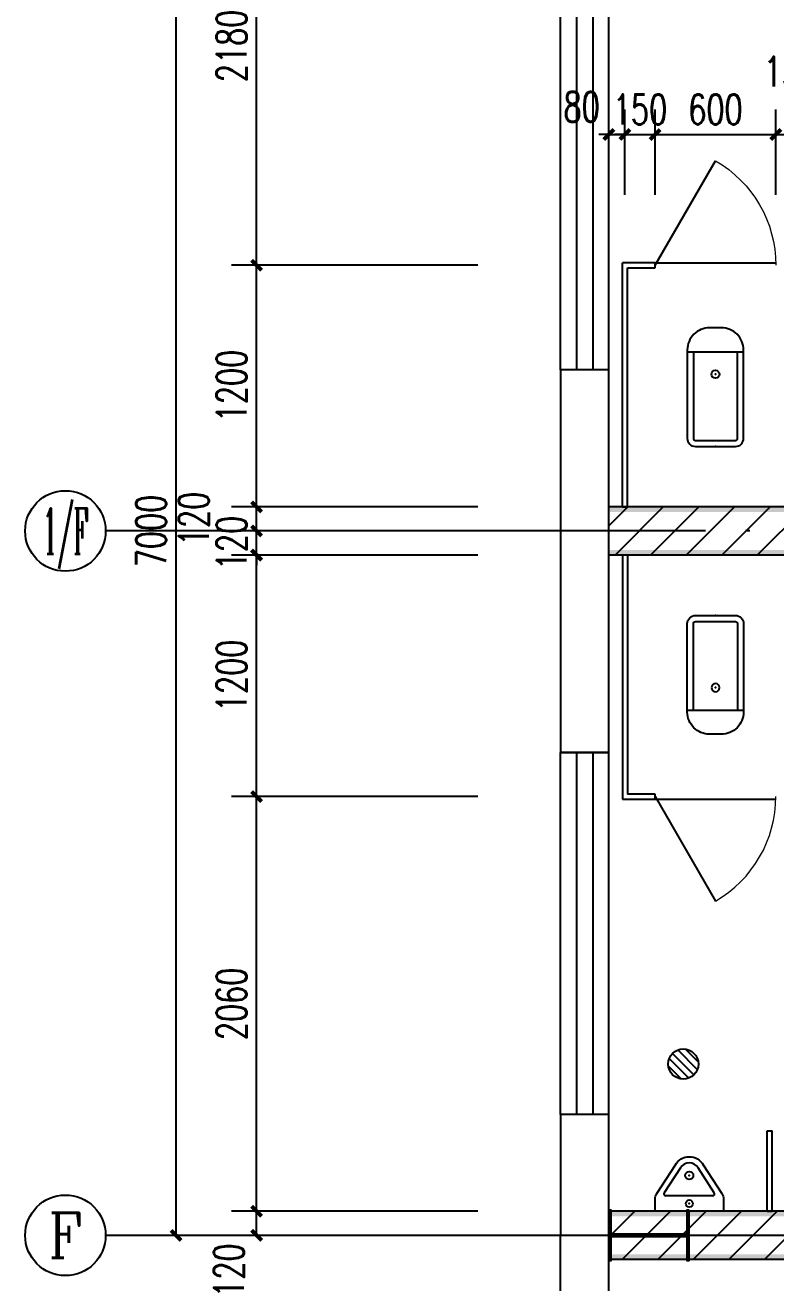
# Model space of a CAD drawing. Extents: x -16809 to 109341, y -15901 to 593582.
# Drawn here: x 61474 to 72664, y 63400 to 82148 of the extents above; entities that cross this region are included whole.
import ezdxf
from ezdxf.enums import TextEntityAlignment as Align

# ---------------------------------------------------------------- set-up
doc = ezdxf.new("R2010")
doc.units = 0
doc.header["$LTSCALE"] = 1000
doc.header["$MEASUREMENT"] = 0
doc.linetypes.add('DOTE', pattern=[2.42, 2, -0.2, 0.02, -0.2])
doc.layers.get('Defpoints').update_dxf_attribs({"color": 250})
for name, color, linetype in [('0 - 梁柱', 3, 'Continuous'), ('0-建筑立面', 255, 'Continuous'), ('AXIS', 171, 'Continuous'), ('AXIS_TEXT', 7, 'Continuous'), ('DOTE', 14, 'DOTE'), ('LATRINE', 6, 'Continuous'), ('LVTRY', 6, 'Continuous'), ('PUB_DIM', 171, 'Continuous'), ('PUB_HATCH', 8, 'Continuous'), ('PUB_WALL', 9, 'Continuous'), ('WALL', 9, 'Continuous'), ('WALL-PARAPET', 6, 'Continuous'), ('WINDOW', 140, 'Continuous')]:
    doc.layers.add(name, color=color, linetype=linetype)
doc.styles.add('_TCH_AXIS', font='COMPLEX', dxfattribs={"bigfont": 'GBCBIG'})
doc.styles.add('_TCH_DIM_T3', font='SIMPLEX', dxfattribs={"width": 0.705882, "bigfont": 'GBCBIG'})
doc.styles.add('COMPLEX', font='COMPLEX')
doc.dimstyles.new('_TCH_ARCH&&50', dxfattribs={"dimtxt": 148.75, "dimasz": 50, "dimexe": 125, "dimexo": 150, "dimgap": 50, "dimtad": 1, "dimdec": 0, "dimzin": 0, "dimdsep": 46, "dimtxsty": '_TCH_DIM_T3', "dimblk": 'ARCHTICK', "dimcen": 0.09, "dimclrt": 7, "dimazin": 2, "dimtfac": 1, "dimtdec": 0, "dimtix": 1, "dimtmove": 2, "dimatfit": 3, "dimfxl": 0, "dimtolj": 1, "dimtzin": 0, "dimarcsym": 0})
pattern_1 = [(45, (0, 89.76), (-88.3884, 88.3884), [])]

# ---------------------------------------------------------------- blocks, each defined once
blk = doc.blocks.new('A$C670E4FA6')
at = {"layer": '0 - 梁柱'}
h = blk.add_hatch(color=256, dxfattribs=at)
h.paths.add_polyline_path([(125, 0), (0, 0), (0, 12), (120, 12), (120, 200), (125, 200)])
h.paths.add_polyline_path([(250, 0), (125, 0), (125, 200), (130, 200), (130, 12), (250, 12)])
h.paths.add_polyline_path([(250, 388), (130, 388), (130, 200), (125, 200), (125, 400), (250, 400)])
h.paths.add_polyline_path([(125, 200), (120, 200), (120, 388), (0, 388), (0, 400), (125, 400)])
blk.add_lwpolyline([(0, 400), (0, 388), (120, 388), (120, 12), (0, 12), (0, 0), (250, 0), (250, 12), (130, 12), (130, 388), (250, 388), (250, 400)], close=True, dxfattribs=at)
blk = doc.blocks.new('_AXISO')
blk.add_circle((0, 0), 0.5)
at = {"layer": 'AXIS_TEXT', "style": 'COMPLEX', "width": 1.041667}
blk.add_attdef('A', text='', height=0.56, dxfattribs=at).set_placement((-0.25, -0.28), (0.25, -0.28), align=Align.FIT)
blk = doc.blocks.new('_ArchTick')
at = {"color": 0, "linetype": 'ByBlock', "const_width": 0.4}
blk.add_lwpolyline([(-0.5, -0.5), (0.5, 0.5)], dxfattribs=at)
blk = doc.blocks.new('*D364')
at = {"layer": 'AXIS', "color": 0, "lineweight": -2}
for p, q in [((2250, 9900), (625, 9900)), ((750, 2900), (750, 9900)), ((2250, 2900), (625, 2900))]:
    blk.add_line(p, q, dxfattribs=at)
at = {"layer": 'Defpoints', "color": 0}
for p in [(750, 9900), (2400, 9900), (2400, 2900)]:
    blk.add_point(p, dxfattribs=at)
at = {"layer": 'AXIS', "color": 0, "lineweight": -2, "xscale": 50, "yscale": 50, "zscale": 50}
for p, rotation in [((750, 9900), 90), ((750, 2900), 270)]:
    blk.add_blockref('_ArchTick', p, dxfattribs=dict(at, rotation=rotation))
at = {"layer": 'AXIS', "color": 7, "insert": (625.6, 6400), "char_height": 148.75, "attachment_point": 5, "rotation": 90, "style": '_TCH_DIM_T3'}
blk.add_mtext('\\A1;7000', dxfattribs=at)
blk = doc.blocks.new('*D365')
at = {"layer": 'AXIS', "color": 0, "lineweight": -2}
for p, q in [((2250, 3020), (1025, 3020)), ((1150, 2900), (1150, 3020)), ((2250, 2900), (1025, 2900))]:
    blk.add_line(p, q, dxfattribs=at)
at = {"layer": 'Defpoints', "color": 0}
for p in [(1150, 3020), (2400, 3020), (2400, 2900)]:
    blk.add_point(p, dxfattribs=at)
at = {"layer": 'AXIS', "color": 0, "lineweight": -2, "xscale": 50, "yscale": 50, "zscale": 50}
for p, rotation in [((1150, 3020), 90), ((1150, 2900), 270)]:
    blk.add_blockref('_ArchTick', p, dxfattribs=dict(at, rotation=rotation))
at = {"layer": 'AXIS', "color": 7, "insert": (1012.5, 2725), "char_height": 148.75, "attachment_point": 5, "rotation": 90, "style": '_TCH_DIM_T3'}
blk.add_mtext('\\A1;120', dxfattribs=at)
blk = doc.blocks.new('*D366')
at = {"layer": 'AXIS', "color": 0, "lineweight": -2}
for p, q in [((2250, 5080), (1025, 5080)), ((1150, 3020), (1150, 5080)), ((2250, 3020), (1025, 3020))]:
    blk.add_line(p, q, dxfattribs=at)
at = {"layer": 'Defpoints', "color": 0}
for p in [(1150, 5080), (2400, 5080), (2400, 3020)]:
    blk.add_point(p, dxfattribs=at)
at = {"layer": 'AXIS', "color": 0, "lineweight": -2, "xscale": 50, "yscale": 50, "zscale": 50}
for p, rotation in [((1150, 5080), 90), ((1150, 3020), 270)]:
    blk.add_blockref('_ArchTick', p, dxfattribs=dict(at, rotation=rotation))
at = {"layer": 'AXIS', "color": 7, "insert": (1025.6, 4050), "char_height": 148.75, "attachment_point": 5, "rotation": 90, "style": '_TCH_DIM_T3'}
blk.add_mtext('\\A1;2060', dxfattribs=at)
blk = doc.blocks.new('*D367')
at = {"layer": 'AXIS', "color": 0, "lineweight": -2}
for p, q in [((2250, 6280), (1025, 6280)), ((1150, 5080), (1150, 6280)), ((2250, 5080), (1025, 5080))]:
    blk.add_line(p, q, dxfattribs=at)
at = {"layer": 'Defpoints', "color": 0}
for p in [(1150, 6280), (2400, 6280), (2400, 5080)]:
    blk.add_point(p, dxfattribs=at)
at = {"layer": 'AXIS', "color": 0, "lineweight": -2, "xscale": 50, "yscale": 50, "zscale": 50}
for p, rotation in [((1150, 6280), 90), ((1150, 5080), 270)]:
    blk.add_blockref('_ArchTick', p, dxfattribs=dict(at, rotation=rotation))
at = {"layer": 'AXIS', "color": 7, "insert": (1025.6, 5680), "char_height": 148.75, "attachment_point": 5, "rotation": 90, "style": '_TCH_DIM_T3'}
blk.add_mtext('\\A1;1200', dxfattribs=at)
blk = doc.blocks.new('*D368')
at = {"layer": 'AXIS', "color": 0, "lineweight": -2}
for p, q in [((1150, 6400), (1150, 6450)), ((2250, 6400), (1025, 6400)), ((1150, 6280), (1150, 6400)), ((2250, 6280), (1025, 6280)), ((1150, 6280), (1150, 6230))]:
    blk.add_line(p, q, dxfattribs=at)
at = {"layer": 'Defpoints', "color": 0}
for p in [(1150, 6400), (2400, 6400), (2400, 6280)]:
    blk.add_point(p, dxfattribs=at)
at = {"layer": 'AXIS', "color": 0, "lineweight": -2, "xscale": 50, "yscale": 50, "zscale": 50}
for p, rotation in [((1150, 6400), 270), ((1150, 6280), 90)]:
    blk.add_blockref('_ArchTick', p, dxfattribs=dict(at, rotation=rotation))
at = {"layer": 'AXIS', "color": 7, "insert": (1025.6, 6340), "char_height": 148.75, "attachment_point": 5, "rotation": 90, "style": '_TCH_DIM_T3'}
blk.add_mtext('\\A1;120', dxfattribs=at)
blk = doc.blocks.new('*D369')
at = {"layer": 'AXIS', "color": 0, "lineweight": -2}
for p, q in [((2250, 6520), (1025, 6520)), ((1150, 6400), (1150, 6520)), ((2250, 6400), (1025, 6400))]:
    blk.add_line(p, q, dxfattribs=at)
at = {"layer": 'Defpoints', "color": 0}
for p in [(1150, 6520), (2400, 6520), (2400, 6400)]:
    blk.add_point(p, dxfattribs=at)
at = {"layer": 'AXIS', "color": 0, "lineweight": -2, "xscale": 50, "yscale": 50, "zscale": 50}
for p, rotation in [((1150, 6520), 90), ((1150, 6400), 270)]:
    blk.add_blockref('_ArchTick', p, dxfattribs=dict(at, rotation=rotation))
at = {"layer": 'AXIS', "color": 7, "insert": (837.5, 6460), "char_height": 148.75, "attachment_point": 5, "rotation": 90, "style": '_TCH_DIM_T3'}
blk.add_mtext('\\A1;120', dxfattribs=at)
blk = doc.blocks.new('*D370')
at = {"layer": 'AXIS', "color": 0, "lineweight": -2}
for p, q in [((2250, 7720), (1025, 7720)), ((1150, 6520), (1150, 7720)), ((2250, 6520), (1025, 6520))]:
    blk.add_line(p, q, dxfattribs=at)
at = {"layer": 'Defpoints', "color": 0}
for p in [(1150, 7720), (2400, 7720), (2400, 6520)]:
    blk.add_point(p, dxfattribs=at)
at = {"layer": 'AXIS', "color": 0, "lineweight": -2, "xscale": 50, "yscale": 50, "zscale": 50}
for p, rotation in [((1150, 7720), 90), ((1150, 6520), 270)]:
    blk.add_blockref('_ArchTick', p, dxfattribs=dict(at, rotation=rotation))
at = {"layer": 'AXIS', "color": 7, "insert": (1025.6, 7120), "char_height": 148.75, "attachment_point": 5, "rotation": 90, "style": '_TCH_DIM_T3'}
blk.add_mtext('\\A1;1200', dxfattribs=at)
blk = doc.blocks.new('*D371')
at = {"layer": 'AXIS', "color": 0, "lineweight": -2}
for p, q in [((2250, 9900), (1025, 9900)), ((1150, 7720), (1150, 9900)), ((2250, 7720), (1025, 7720))]:
    blk.add_line(p, q, dxfattribs=at)
at = {"layer": 'Defpoints', "color": 0}
for p in [(1150, 9900), (2400, 9900), (2400, 7720)]:
    blk.add_point(p, dxfattribs=at)
at = {"layer": 'AXIS', "color": 0, "lineweight": -2, "xscale": 50, "yscale": 50, "zscale": 50}
for p, rotation in [((1150, 9900), 90), ((1150, 7720), 270)]:
    blk.add_blockref('_ArchTick', p, dxfattribs=dict(at, rotation=rotation))
at = {"layer": 'AXIS', "color": 7, "insert": (1025.6, 8810), "char_height": 148.75, "attachment_point": 5, "rotation": 90, "style": '_TCH_DIM_T3'}
blk.add_mtext('\\A1;2180', dxfattribs=at)
blk = doc.blocks.new('$TCHSYS$WIN2D')
for p, q in [((-0.5, 0.5), (0.5, 0.5)), ((-0.5, 0.5), (-0.5, -0.5)), ((0.5, 0.5), (0.5, -0.5)), ((0.5, 0.1667), (-0.5, 0.1667)), ((0.5, -0.1667), (-0.5, -0.1667)), ((-0.5, -0.5), (0.5, -0.5))]:
    blk.add_line(p, q)
blk = doc.blocks.new('$TCHSYS$APDOOR2D')
blk.add_line((0.5, 0), (0, 0.866))
at = {"lineweight": 13}
blk.add_arc((0.5, 0), 1, 120, 180, dxfattribs=at)
blk = doc.blocks.new('$lvtry$00000200')
at = {"color": 0}
for p, q in [((-109.8, -40, 0), (-109.8, -469.7, 0)), ((99.8, -30, 0), (-99.8, -30, 0)), ((109.8, -469.7, 0), (109.8, -40, 0))]:
    blk.add_line(p, q, dxfattribs=at)
at = {"color": 0, "elevation": 0}
blk.add_lwpolyline([(99.8, 0), (-99.8, 0, 0.414214), (-139.8, -40), (-139.8, -479.7, 0.414214), (-29.8, -589.7), (29.8, -589.7, 0.414214), (139.8, -479.7), (139.8, -40, 0.414214)], format="xyb", close=True, dxfattribs=at)
blk.add_lwpolyline([(139.8, -469.7), (-139.8, -469.7)], dxfattribs=at)
at = {"color": 0}
blk.add_circle((0, -358.6, 0), 20, dxfattribs=at)
for centre, start, end in [((-99.8, -40, 0), 90, 180), ((99.8, -40, 0), 0, 90)]:
    blk.add_arc(centre, 10, start, end, dxfattribs=at)
for p in [(0, 0), (0, -358.6, 0)]:
    blk.add_point(p, dxfattribs=at)
blk = doc.blocks.new('$lvtry$00000219')
at = {"color": 0}
for p, q in [((-124.2, -91.5, 0), (-43.3, -215.6, 0)), ((-115.8, -76, 0), (115.8, -76, 0)), ((43.3, -215.6, 0), (124.2, -91.5, 0))]:
    blk.add_line(p, q, dxfattribs=at)
at = {"color": 0, "elevation": 0}
blk.add_lwpolyline([(69.3, -230.6, -0.57735), (-69.3, -230.6), (-161.9, -88.4, -0.145378), (-170, -61.1), (-170, 0), (170, 0), (170, -61.1, -0.145378), (161.9, -88.4)], format="xyb", close=True, dxfattribs=at)
at = {"color": 0}
for centre, radius in [((0, -38, 0), 17.7), ((0, -177, 0), 20)]:
    blk.add_circle(centre, radius, dxfattribs=at)
for centre, radius, start, end in [((-115.8, -86, 0), 10, 90, 213.0863), ((115.8, -86, 0), 10, 326.9137, 90), ((0, -190.6, 0), 50, 210, 330)]:
    blk.add_arc(centre, radius, start, end, dxfattribs=at)
for p in [(0, -38, 0), (0, -177, 0)]:
    blk.add_point(p, dxfattribs=at)
blk = doc.blocks.new('*D394')
at = {"layer": 'Defpoints', "color": 0}
for p in [(3880, 8370), (3730, 7920), (3880, 7920)]:
    blk.add_point(p, dxfattribs=at)
at = {"layer": 'PUB_DIM', "color": 0, "lineweight": -2}
for p, q in [((3730, 8070), (3730, 8495)), ((3880, 8070), (3880, 8495)), ((3730, 8370), (3880, 8370))]:
    blk.add_line(p, q, dxfattribs=at)
at = {"layer": 'PUB_DIM', "color": 0, "lineweight": -2, "xscale": 50, "yscale": 50, "zscale": 50, "rotation": 180}
blk.add_blockref('_ArchTick', (3730, 8370), dxfattribs=at)
at = {"layer": 'PUB_DIM', "color": 0, "lineweight": -2, "xscale": 50, "yscale": 50, "zscale": 50}
blk.add_blockref('_ArchTick', (3880, 8370), dxfattribs=at)
at = {"layer": 'PUB_DIM', "color": 7, "insert": (3805, 8682.5), "char_height": 148.75, "attachment_point": 5, "style": '_TCH_DIM_T3'}
blk.add_mtext('\\A1;150', dxfattribs=at)
blk = doc.blocks.new('*D395')
at = {"layer": 'Defpoints', "color": 0}
for p in [(3730, 8370), (3130, 7920), (3730, 7920)]:
    blk.add_point(p, dxfattribs=at)
at = {"layer": 'PUB_DIM', "color": 0, "lineweight": -2}
for p, q in [((3130, 8070), (3130, 8495)), ((3730, 8070), (3730, 8495)), ((3130, 8370), (3730, 8370))]:
    blk.add_line(p, q, dxfattribs=at)
at = {"layer": 'PUB_DIM', "color": 0, "lineweight": -2, "xscale": 50, "yscale": 50, "zscale": 50, "rotation": 180}
blk.add_blockref('_ArchTick', (3130, 8370), dxfattribs=at)
at = {"layer": 'PUB_DIM', "color": 0, "lineweight": -2, "xscale": 50, "yscale": 50, "zscale": 50}
blk.add_blockref('_ArchTick', (3730, 8370), dxfattribs=at)
at = {"layer": 'PUB_DIM', "color": 7, "insert": (3430, 8494.4), "char_height": 148.75, "attachment_point": 5, "style": '_TCH_DIM_T3'}
blk.add_mtext('\\A1;600', dxfattribs=at)
blk = doc.blocks.new('*D396')
at = {"layer": 'Defpoints', "color": 0}
for p in [(3130, 8370), (2980, 7920), (3130, 7920)]:
    blk.add_point(p, dxfattribs=at)
at = {"layer": 'PUB_DIM', "color": 0, "lineweight": -2}
for p, q in [((2980, 8070), (2980, 8495)), ((3130, 8070), (3130, 8495)), ((2980, 8370), (2930, 8370)), ((2980, 8370), (3130, 8370)), ((3130, 8370), (3180, 8370))]:
    blk.add_line(p, q, dxfattribs=at)
at = {"layer": 'PUB_DIM', "color": 0, "lineweight": -2, "xscale": 50, "yscale": 50, "zscale": 50}
blk.add_blockref('_ArchTick', (2980, 8370), dxfattribs=at)
at = {"layer": 'PUB_DIM', "color": 0, "lineweight": -2, "xscale": 50, "yscale": 50, "zscale": 50, "rotation": 180}
blk.add_blockref('_ArchTick', (3130, 8370), dxfattribs=at)
at = {"layer": 'PUB_DIM', "color": 7, "insert": (3055, 8494.4), "char_height": 148.75, "attachment_point": 5, "style": '_TCH_DIM_T3'}
blk.add_mtext('\\A1;150', dxfattribs=at)
blk = doc.blocks.new('*D397')
at = {"layer": 'Defpoints', "color": 0}
for p in [(2980, 8370), (2900, 7920), (2980, 7920)]:
    blk.add_point(p, dxfattribs=at)
at = {"layer": 'PUB_DIM', "color": 0, "lineweight": -2}
for p, q in [((2900, 8070), (2900, 8495)), ((2980, 8070), (2980, 8495)), ((2900, 8370), (2850, 8370)), ((2900, 8370), (2980, 8370)), ((2980, 8370), (3030, 8370))]:
    blk.add_line(p, q, dxfattribs=at)
at = {"layer": 'PUB_DIM', "color": 0, "lineweight": -2, "xscale": 50, "yscale": 50, "zscale": 50}
blk.add_blockref('_ArchTick', (2900, 8370), dxfattribs=at)
at = {"layer": 'PUB_DIM', "color": 0, "lineweight": -2, "xscale": 50, "yscale": 50, "zscale": 50, "rotation": 180}
blk.add_blockref('_ArchTick', (2980, 8370), dxfattribs=at)
at = {"layer": 'PUB_DIM', "color": 7, "insert": (2765, 8507.5), "char_height": 148.75, "attachment_point": 5, "style": '_TCH_DIM_T3'}
blk.add_mtext('\\A1;80', dxfattribs=at)
blk = doc.blocks.new('$lvtry$00000013')
at = {"color": 0}
for p, q in [((-74.2, 10.6), (-10.6, 74.2)), ((-69.8, -27.4), (27.4, 69.8)), ((-53, -53), (53, 53)), ((-27.4, -69.8), (69.8, 27.4)), ((10.6, -74.2), (74.2, -10.6))]:
    blk.add_line(p, q, dxfattribs=at)
blk.add_circle((0, 0), 75)
blk = doc.blocks.new('A$C026953A9')
at = {"layer": 'PUB_HATCH'}
h = blk.add_hatch(dxfattribs=at)
h.set_pattern_fill('普通砖', color=256, scale=50, style=0)
h.set_pattern_definition(pattern_1)
h.paths.add_polyline_path([(5760, 6400), (5705, 6495), (5680, 6520), (2900, 6520), (2900, 6280), (5680, 6280), (5705, 6305)])
h = blk.add_hatch(dxfattribs=at)
h.set_pattern_fill('普通砖', color=256, scale=50, style=0)
h.set_pattern_definition(pattern_1)
h.paths.add_polyline_path([(8080, 2780), (8080, 3020), (2900, 3020), (2900, 2780)])
at = {"layer": 'PUB_WALL'}
for points in [[(5680, 6520), (2900, 6520), (2900, 6495), (5705, 6495)], [(5680, 6280), (2900, 6280), (2900, 6305), (5705, 6305)], [(8080, 2995), (8080, 3020), (2900, 3020), (2900, 2995)], [(8080, 2780), (8080, 2805), (2900, 2805), (2900, 2780)]]:
    blk.add_hatch(color=256, dxfattribs=at).paths.add_polyline_path(points)
at = {"layer": 'AXIS'}
for p, q in [((2400, 6400), (400, 6400)), ((2400, 2900), (400, 2900))]:
    blk.add_line(p, q, dxfattribs=at)
at = {"layer": 'DOTE'}
for p, q in [((2900, 2400), (2900, 10400)), ((5800, 6400), (2400, 6400)), ((8700, 2900), (2400, 2900))]:
    blk.add_line(p, q, dxfattribs=at)
at = {"layer": 'LATRINE'}
for p, q in [((3687.5, 3020), (3687.5, 3420)), ((3687.5, 3420), (3712.5, 3420)), ((3712.5, 3020), (3712.5, 3420)), ((3687.5, 3020), (3712.5, 3020))]:
    blk.add_line(p, q, dxfattribs=at)
at = {"layer": 'LVTRY'}
for p, q in [((3130, 7732.5), (2967.5, 7732.5)), ((2967.5, 6520), (2967.5, 7732.5)), ((2992.5, 7707.5), (3130, 7707.5)), ((2992.5, 6520), (2992.5, 7707.5)), ((3130, 7707.5), (3130, 7732.5)), ((3130, 7732.5, -1400), (3730, 7732.5, -1400)), ((2967.5, 6520), (2992.5, 6520)), ((2967.5, 6280), (2967.5, 5067.5)), ((2992.5, 6280), (2967.5, 6280)), ((2992.5, 6280), (2992.5, 5092.5)), ((2967.5, 5067.5), (3130, 5067.5)), ((3130, 5092.5), (2992.5, 5092.5)), ((3130, 5067.5), (3130, 5092.5)), ((3130, 5067.5, -1400), (3730, 5067.5, -1400))]:
    blk.add_line(p, q, dxfattribs=at)
at = {"layer": 'WALL'}
for p, q in [((5680, 6520), (2900, 6520)), ((5680, 6280), (2900, 6280)), ((8080, 3020), (2900, 3020)), ((8080, 2780), (2900, 2780))]:
    blk.add_line(p, q, dxfattribs=at)
at = {"layer": 'WALL-PARAPET'}
for p, q in [((2900, 7200), (2660, 7200)), ((2660, 7200), (2660, 6400)), ((2900, 6400), (2900, 7200)), ((2660, 6400), (2660, 5300)), ((2900, 5300), (2900, 6400)), ((2660, 5300), (2900, 5300)), ((2900, 3500), (2660, 3500)), ((2660, 3500), (2660, 2900)), ((2900, 2900), (2900, 3500)), ((2660, 2400), (2660, 2900)), ((2900, 2400), (2900, 2900))]:
    blk.add_line(p, q, dxfattribs=at)
at = {"layer": '0 - 梁柱', "rotation": 270}
blk.add_blockref('A$C670E4FA6', (2900, 3025), dxfattribs=at)
at = {"layer": 'AXIS'}
ref = blk.add_blockref('_AXISO', (200, 6400), dxfattribs=dict(at, xscale=400, yscale=400, zscale=400))
ref.add_attrib('A', '1/F', dxfattribs={"layer": 'AXIS_TEXT', "height": 226.27, "style": '_TCH_AXIS', "width": 0.396226}).set_placement((86.9, 6286.9), (313.1, 6286.9), align=Align.FIT)
ref = blk.add_blockref('_AXISO', (200, 2900), dxfattribs=dict(at, xscale=400, yscale=400, zscale=400))
ref.add_attrib('A', 'F', dxfattribs={"layer": 'AXIS_TEXT', "height": 222.7, "style": '_TCH_AXIS'}).set_placement((115.2, 2788.6), (284.8, 2788.6), align=Align.FIT)
at = {"layer": 'LVTRY', "xscale": -600, "zscale": 25}
for p, yscale in [((3430, 7720), 600), ((3430, 5080), -600)]:
    blk.add_blockref('$TCHSYS$APDOOR2D', p, dxfattribs=dict(at, yscale=yscale))
at = {"layer": 'LVTRY'}
for name, p, rotation in [('$lvtry$00000200', (3430, 6820, -2200), 180.0000000000001), ('$lvtry$00000013', (3270.1, 3751.3), 270), ('$lvtry$00000219', (3300, 3020, -1800), 179.9999999999999)]:
    blk.add_blockref(name, p, dxfattribs=dict(at, rotation=rotation))
at = {"layer": 'LVTRY', "yscale": -1, "rotation": 180}
blk.add_blockref('$lvtry$00000200', (3430, 5980, -2200), dxfattribs=at)
at = {"layer": 'WINDOW', "xscale": 1800, "yscale": -240, "zscale": 1800, "rotation": 90}
for p in [(2780, 8100), (2780, 4400)]:
    blk.add_blockref('$TCHSYS$WIN2D', p, dxfattribs=at)
at = {"layer": 'AXIS'}
for p1, p2, distance, picture, middle in [((2400, 2900), (2400, 9900), 1650, '*D364', (625.6, 6400)), ((2400, 7720), (2400, 9900), 1250, '*D371', (1025.6, 8810)), ((2400, 6520), (2400, 7720), 1250, '*D370', (1025.6, 7120)), ((2400, 6280), (2400, 6400), 1250, '*D368', (1025.6, 6340)), ((2400, 5080), (2400, 6280), 1250, '*D367', (1025.6, 5680)), ((2400, 3020), (2400, 5080), 1250, '*D366', (1025.6, 4050))]:
    dim = blk.add_aligned_dim(p1=p1, p2=p2, distance=distance, dimstyle='_TCH_ARCH&&50', dxfattribs=at)
    dim.commit()
    dim.dimension.update_dxf_attribs({"geometry": picture, "text_midpoint": middle})
for base, p1, p2, picture, middle in [((1150, 6520), (2400, 6400), (2400, 6520), '*D369', (837.5, 6460)), ((1150, 3020), (2400, 2900), (2400, 3020), '*D365', (1012.5, 2725))]:
    dim = blk.add_linear_dim(base=base, p1=p1, p2=p2, angle=90, dimstyle='_TCH_ARCH&&50', dxfattribs=at)
    dim.commit()
    dim.dimension.update_dxf_attribs({"geometry": picture, "text_midpoint": middle, "dimtype": 161})
at = {"layer": 'PUB_DIM'}
for base, p1, p2, picture, middle in [((3880, 8370), (3730, 7920), (3880, 7920), '*D394', (3805, 8682.5)), ((2980, 8370), (2900, 7920), (2980, 7920), '*D397', (2765, 8507.5))]:
    dim = blk.add_linear_dim(base=base, p1=p1, p2=p2, angle=0, dimstyle='_TCH_ARCH&&50', dxfattribs=at)
    dim.commit()
    dim.dimension.update_dxf_attribs({"geometry": picture, "text_midpoint": middle, "dimtype": 161})
for p1, p2, picture, middle in [((2980, 7920), (3130, 7920), '*D396', (3055, 8494.4)), ((3130, 7920), (3730, 7920), '*D395', (3430, 8494.4))]:
    dim = blk.add_aligned_dim(p1=p1, p2=p2, distance=450, dimstyle='_TCH_ARCH&&50', dxfattribs=at)
    dim.commit()
    dim.dimension.update_dxf_attribs({"geometry": picture, "text_midpoint": middle})

msp = doc.modelspace()

# ---------------------------------------------------------------- block references
at = {"layer": '0-建筑立面', "xscale": 3, "yscale": 3, "zscale": 3}
msp.add_blockref('A$C026953A9', (61474.3, 55408.5), dxfattribs=at)

doc.saveas('drawing.dxf')
